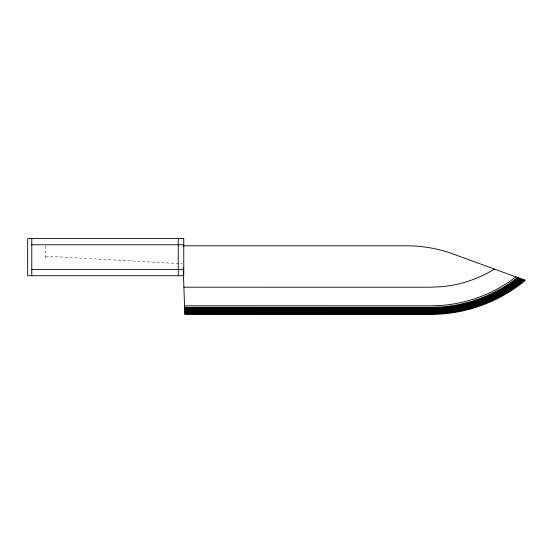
<?xml version="1.0" encoding="UTF-8"?>
<svg xmlns="http://www.w3.org/2000/svg" width="553" height="553" viewBox="0 0 553 553"><rect width="100%" height="100%" fill="white"/><g stroke="black" fill="none" stroke-linecap="round" stroke-linejoin="round"><path stroke-width="0.41" stroke-dasharray="2.77 2.07" d="M45.533 256.136L182.22 263.795M45.533 245.815L45.533 258.196"/><path stroke-width="0.83" d="M515.783 276.866L510.253 281.042A140.103 140.103 0 0 1 442.746 305.318L430.483 305.85L184.543 305.823M517.477 277.482L511.117 282.293A141.623 141.623 0 0 1 442.877 306.832L430.517 307.371L184.598 307.344M518.327 277.793L511.546 282.915A142.377 142.377 0 0 1 442.939 307.586L430.531 308.125L184.626 308.097M519.163 278.097L511.974 283.53A143.13 143.13 0 0 1 443.008 308.332L430.552 308.871L184.654 308.844M512.396 284.138L519.993 278.401M520.808 278.698L512.811 284.74A144.686 144.686 0 0 1 430.58 310.337L184.702 310.316M521.61 278.989L513.219 285.334A145.391 145.391 0 0 1 430.593 311.056L184.73 311.028M522.398 279.279L513.619 285.915A146.075 146.075 0 0 1 430.614 311.761L184.75 311.733M523.166 279.555L514.007 286.482A146.752 146.752 0 0 1 430.628 312.452L184.778 312.424M523.919 279.832L514.387 287.035A147.409 147.409 0 0 1 430.642 313.122L184.799 313.095M524.645 280.094L514.76 287.574A148.045 148.045 0 0 1 430.656 313.772L184.82 313.745M494.334 269.041L490.788 271.267A121.453 121.453 0 0 1 441.135 286.737L430.082 287.214L183.893 287.201M31.777 244.785L183.769 244.785M183.513 245.815L406.877 245.815A134.656 134.656 0 0 1 453.018 253.972L525.35 280.357A148.667 148.667 0 0 1 430.669 314.401L184.847 314.374L183.313 270.521M183.078 246.617L183.769 246.617M183.078 267.714L183.769 267.714M31.777 269.546L183.769 269.546M184.674 309.583L430.566 309.611A143.967 143.967 0 0 0 512.396 284.152M178.266 238.599L178.266 275.733M31.777 238.599L31.777 275.733M183.769 238.599L27.65 238.599L27.65 275.733L183.769 275.733L183.769 238.599"/></g></svg>
